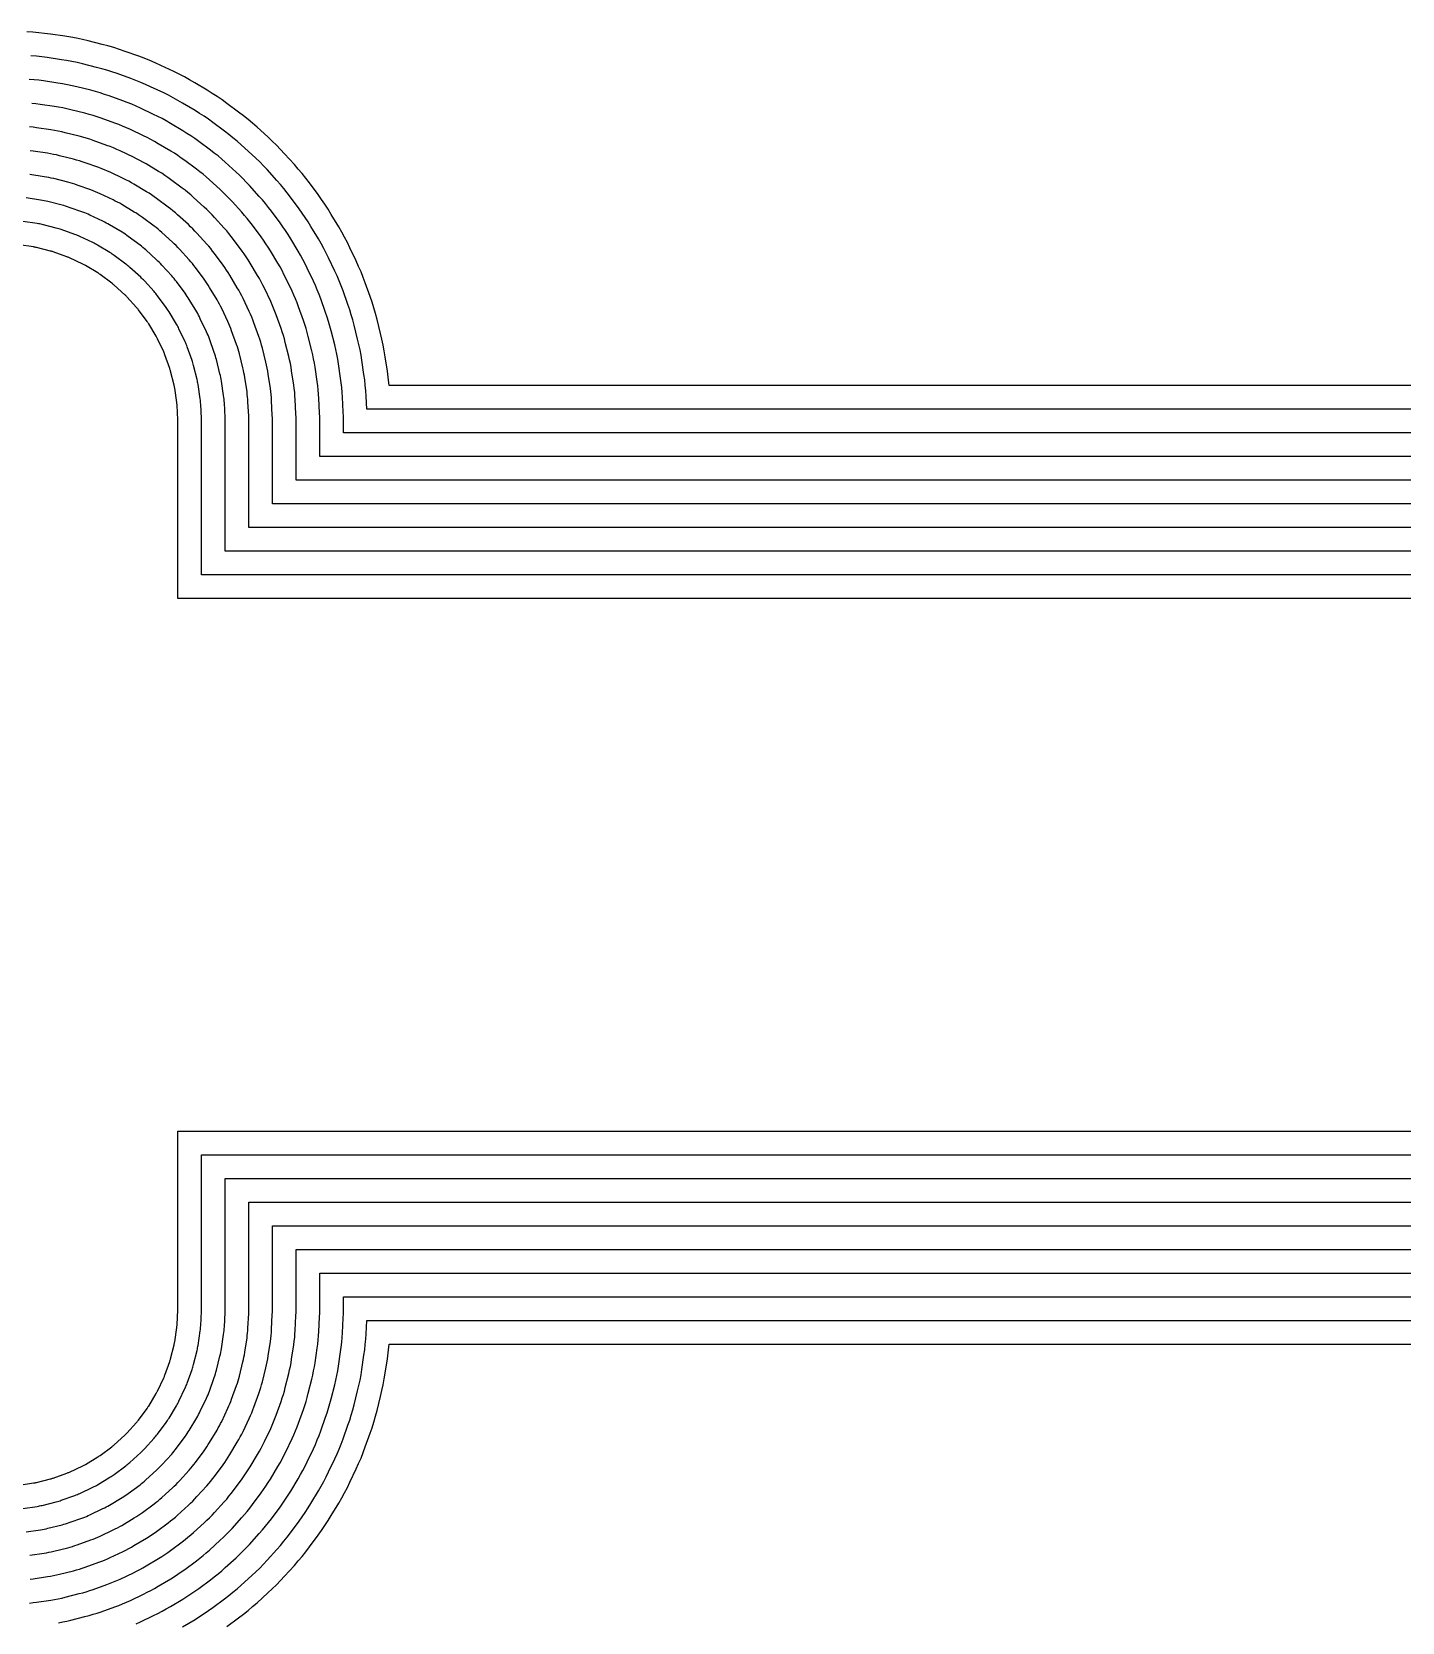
# Model space of a CAD drawing. Header units: metres. Extents: x 1.4 to 44.2, y 0.1 to 33.9.
# Drawn here: x 4.828 to 7.145, y 13.745 to 16.433 of the extents above; entities that cross this region are included whole.
import ezdxf

# ---------------------------------------------------------------- set-up
doc = ezdxf.new("R2010")
doc.units = ezdxf.units.M

msp = doc.modelspace()

# ---------------------------------------------------------------- linework, layer by layer
for points in [[(18.025, 15.8352), (5.4322, 15.8352), (5.4318, 15.8397), (5.4307, 15.8497), (5.4294, 15.8597), (5.4258, 15.8839), (5.4242, 15.8939), (5.4223, 15.9038), (5.4202, 15.9136), (5.4179, 15.9234), (5.412, 15.9472), (5.4094, 15.9569), (5.4066, 15.9666), (5.4036, 15.9762), (5.4003, 15.9857), (5.392, 16.0088), (5.3885, 16.0182), (5.3848, 16.0276), (5.3808, 16.0368), (5.3766, 16.046), (5.3661, 16.0682), (5.3617, 16.0772), (5.3571, 16.0861), (5.3522, 16.0949), (5.3472, 16.1036), (5.3345, 16.1247), (5.3293, 16.1333), (5.3238, 16.1417), (5.3181, 16.15), (5.3122, 16.1581), (5.2976, 16.1778), (5.2915, 16.1859), (5.2852, 16.1937), (5.2787, 16.2014), (5.2721, 16.2089), (5.2556, 16.2271), (5.2487, 16.2345), (5.2417, 16.2417), (5.2345, 16.2487), (5.2271, 16.2556), (5.2089, 16.2721), (5.2014, 16.2787), (5.1937, 16.2852), (5.1859, 16.2915), (5.1778, 16.2976), (5.1581, 16.3122), (5.15, 16.3181), (5.1417, 16.3238), (5.1333, 16.3293), (5.1247, 16.3345), (5.1036, 16.3472), (5.0949, 16.3522), (5.0861, 16.3571), (5.0772, 16.3617), (5.0682, 16.3661), (5.046, 16.3766), (5.0368, 16.3808), (5.0276, 16.3848), (5.0182, 16.3885), (5.0088, 16.392), (4.9857, 16.4003), (4.9762, 16.4036), (4.9666, 16.4066), (4.9569, 16.4094), (4.9472, 16.412), (4.9234, 16.4179), (4.9136, 16.4202), (4.9038, 16.4223), (4.8939, 16.4242), (4.8839, 16.4258), (4.8597, 16.4294), (4.8497, 16.4307), (4.8397, 16.4318), (4.8297, 16.4327), (4.8196, 16.4333)], [(18.025, 15.7952), (5.3945, 15.7952), (5.3934, 15.8177), (5.3928, 15.8267), (5.392, 15.8358), (5.391, 15.8448), (5.3898, 15.8538), (5.3862, 15.8781), (5.3848, 15.887), (5.3831, 15.896), (5.3812, 15.9049), (5.3791, 15.9137), (5.3732, 15.9375), (5.3708, 15.9463), (5.3683, 15.955), (5.3656, 15.9636), (5.3626, 15.9722), (5.3544, 15.9953), (5.3512, 16.0038), (5.3478, 16.0123), (5.3442, 16.0206), (5.3405, 16.0289), (5.33, 16.0511), (5.326, 16.0592), (5.3218, 16.0673), (5.3174, 16.0752), (5.3129, 16.0831), (5.3002, 16.1041), (5.2955, 16.1119), (5.2905, 16.1195), (5.2854, 16.127), (5.2801, 16.1343), (5.2655, 16.154), (5.26, 16.1612), (5.2543, 16.1683), (5.2484, 16.1753), (5.2424, 16.1821), (5.2259, 16.2003), (5.2198, 16.2069), (5.2134, 16.2134), (5.2069, 16.2198), (5.2003, 16.2259), (5.1821, 16.2424), (5.1753, 16.2484), (5.1683, 16.2543), (5.1612, 16.26), (5.154, 16.2655), (5.1343, 16.2801), (5.127, 16.2854), (5.1195, 16.2905), (5.1119, 16.2955), (5.1041, 16.3002), (5.0831, 16.3129), (5.0752, 16.3174), (5.0673, 16.3218), (5.0592, 16.326), (5.0511, 16.33), (5.0289, 16.3405), (5.0206, 16.3442), (5.0123, 16.3478), (5.0038, 16.3512), (4.9953, 16.3544), (4.9722, 16.3626), (4.9636, 16.3656), (4.955, 16.3683), (4.9463, 16.3708), (4.9375, 16.3732), (4.9137, 16.3791), (4.9049, 16.3812), (4.896, 16.3831), (4.887, 16.3848), (4.8781, 16.3862), (4.8538, 16.3898), (4.8448, 16.391), (4.8358, 16.392), (4.8267, 16.3928)], [(18.025, 15.7552), (5.355, 15.7552), (5.355, 15.775), (5.3549, 15.7831), (5.3546, 15.7912), (5.3534, 15.8157), (5.3529, 15.8238), (5.3522, 15.8319), (5.3513, 15.8399), (5.3502, 15.8479), (5.3466, 15.8722), (5.3454, 15.8802), (5.3439, 15.8882), (5.3422, 15.8961), (5.3403, 15.904), (5.3344, 15.9278), (5.3323, 15.9356), (5.33, 15.9434), (5.3276, 15.9511), (5.325, 15.9588), (5.3167, 15.9819), (5.3139, 15.9894), (5.3109, 15.997), (5.3077, 16.0044), (5.3043, 16.0118), (5.2938, 16.034), (5.2903, 16.0412), (5.2865, 16.0484), (5.2826, 16.0555), (5.2785, 16.0625), (5.2659, 16.0836), (5.2617, 16.0905), (5.2573, 16.0972), (5.2527, 16.1039), (5.2479, 16.1105), (5.2333, 16.1302), (5.2284, 16.1366), (5.2234, 16.143), (5.2181, 16.1492), (5.2128, 16.1552), (5.1963, 16.1734), (5.1908, 16.1793), (5.1851, 16.1851), (5.1793, 16.1908), (5.1734, 16.1963), (5.1552, 16.2128), (5.1492, 16.2181), (5.143, 16.2234), (5.1366, 16.2284), (5.1302, 16.2333), (5.1105, 16.2479), (5.1039, 16.2527), (5.0972, 16.2573), (5.0905, 16.2617), (5.0836, 16.2659), (5.0625, 16.2785), (5.0555, 16.2826), (5.0484, 16.2865), (5.0412, 16.2903), (5.034, 16.2938), (5.0118, 16.3043), (5.0044, 16.3077), (4.997, 16.3109), (4.9894, 16.3139), (4.9819, 16.3167), (4.9588, 16.325), (4.9511, 16.3276), (4.9434, 16.33), (4.9356, 16.3323), (4.9278, 16.3344), (4.904, 16.3403), (4.8961, 16.3422), (4.8882, 16.3439), (4.8802, 16.3454), (4.8722, 16.3466), (4.8479, 16.3502), (4.8399, 16.3513), (4.8319, 16.3522), (4.8238, 16.3529)], [(18.025, 15.7152), (5.315, 15.7152), (5.315, 15.775), (5.3149, 15.7821), (5.3147, 15.7892), (5.3135, 15.8137), (5.313, 15.8209), (5.3124, 15.8279), (5.3116, 15.835), (5.3107, 15.8421), (5.3071, 15.8663), (5.3059, 15.8734), (5.3046, 15.8804), (5.3032, 15.8873), (5.3015, 15.8942), (5.2956, 15.918), (5.2937, 15.9249), (5.2918, 15.9318), (5.2896, 15.9386), (5.2873, 15.9453), (5.279, 15.9684), (5.2766, 15.9751), (5.2739, 15.9817), (5.2711, 15.9882), (5.2681, 15.9947), (5.2576, 16.0169), (5.2545, 16.0232), (5.2512, 16.0296), (5.2478, 16.0358), (5.2442, 16.042), (5.2316, 16.063), (5.2279, 16.0691), (5.224, 16.075), (5.22, 16.0809), (5.2158, 16.0867), (5.2012, 16.1064), (5.1969, 16.112), (5.1924, 16.1176), (5.1879, 16.123), (5.1831, 16.1284), (5.1667, 16.1465), (5.1618, 16.1518), (5.1568, 16.1568), (5.1518, 16.1618), (5.1465, 16.1667), (5.1284, 16.1831), (5.123, 16.1879), (5.1176, 16.1924), (5.112, 16.1969), (5.1064, 16.2012), (5.0867, 16.2158), (5.0809, 16.22), (5.075, 16.224), (5.0691, 16.2279), (5.063, 16.2316), (5.042, 16.2442), (5.0358, 16.2478), (5.0296, 16.2512), (5.0232, 16.2545), (5.0169, 16.2576), (4.9947, 16.2681), (4.9882, 16.2711), (4.9817, 16.2739), (4.9751, 16.2766), (4.9684, 16.279), (4.9453, 16.2873), (4.9386, 16.2896), (4.9318, 16.2918), (4.9249, 16.2937), (4.918, 16.2956), (4.8942, 16.3015), (4.8873, 16.3032), (4.8804, 16.3046), (4.8734, 16.3059), (4.8663, 16.3071), (4.8421, 16.3107), (4.835, 16.3116), (4.8279, 16.3124)], [(18.025, 15.6752), (5.275, 15.6752), (5.275, 15.775), (5.2749, 15.7811), (5.2747, 15.7873), (5.2735, 15.8118), (5.2731, 15.8179), (5.2726, 15.824), (5.2719, 15.8301), (5.2711, 15.8362), (5.2675, 15.8605), (5.2665, 15.8665), (5.2654, 15.8726), (5.2641, 15.8786), (5.2627, 15.8845), (5.2568, 15.9083), (5.2552, 15.9143), (5.2535, 15.9202), (5.2516, 15.926), (5.2496, 15.9318), (5.2414, 15.9549), (5.2392, 15.9607), (5.237, 15.9664), (5.2345, 15.972), (5.232, 15.9776), (5.2215, 15.9998), (5.2188, 16.0053), (5.216, 16.0107), (5.213, 16.0161), (5.2099, 16.0214), (5.1973, 16.0424), (5.1941, 16.0477), (5.1907, 16.0528), (5.1873, 16.0579), (5.1837, 16.0628), (5.1691, 16.0825), (5.1654, 16.0874), (5.1615, 16.0922), (5.1576, 16.0969), (5.1535, 16.1015), (5.137, 16.1197), (5.1329, 16.1242), (5.1286, 16.1286), (5.1242, 16.1329), (5.1197, 16.137), (5.1015, 16.1535), (5.0969, 16.1576), (5.0922, 16.1615), (5.0874, 16.1654), (5.0825, 16.1691), (5.0628, 16.1837), (5.0579, 16.1873), (5.0528, 16.1907), (5.0477, 16.1941), (5.0424, 16.1973), (5.0214, 16.2099), (5.0161, 16.213), (5.0107, 16.216), (5.0053, 16.2188), (4.9998, 16.2215), (4.9776, 16.232), (4.972, 16.2345), (4.9664, 16.237), (4.9607, 16.2392), (4.9549, 16.2414), (4.9318, 16.2496), (4.926, 16.2516), (4.9202, 16.2535), (4.9143, 16.2552), (4.9083, 16.2568), (4.8845, 16.2627), (4.8786, 16.2641), (4.8726, 16.2654), (4.8665, 16.2665), (4.8605, 16.2675), (4.8362, 16.2711), (4.8301, 16.2719), (4.824, 16.2726)], [(18.025, 15.6352), (5.235, 15.6352), (5.235, 15.775), (5.2349, 15.7802), (5.2348, 15.7853), (5.2336, 15.8098), (5.2332, 15.815), (5.2328, 15.8201), (5.2322, 15.8252), (5.2315, 15.8303), (5.2279, 15.8546), (5.2271, 15.8597), (5.2262, 15.8648), (5.2251, 15.8698), (5.2239, 15.8748), (5.218, 15.8986), (5.2166, 15.9036), (5.2152, 15.9085), (5.2136, 15.9135), (5.212, 15.9183), (5.2037, 15.9414), (5.2019, 15.9463), (5.2, 15.951), (5.198, 15.9558), (5.1958, 15.9605), (5.1853, 15.9826), (5.1831, 15.9873), (5.1807, 15.9919), (5.1782, 15.9964), (5.1756, 16.0008), (5.163, 16.0219), (5.1603, 16.0263), (5.1575, 16.0306), (5.1546, 16.0348), (5.1516, 16.039), (5.1369, 16.0587), (5.1338, 16.0628), (5.1306, 16.0668), (5.1273, 16.0708), (5.1239, 16.0746), (5.1074, 16.0928), (5.1039, 16.0966), (5.1003, 16.1003), (5.0966, 16.1039), (5.0928, 16.1074), (5.0746, 16.1239), (5.0708, 16.1273), (5.0668, 16.1306), (5.0628, 16.1338), (5.0587, 16.1369), (5.039, 16.1516), (5.0348, 16.1546), (5.0306, 16.1575), (5.0263, 16.1603), (5.0219, 16.163), (5.0008, 16.1756), (4.9964, 16.1782), (4.9919, 16.1807), (4.9873, 16.1831), (4.9826, 16.1853), (4.9605, 16.1958), (4.9558, 16.198), (4.951, 16.2), (4.9463, 16.2019), (4.9414, 16.2037), (4.9183, 16.212), (4.9135, 16.2136), (4.9085, 16.2152), (4.9036, 16.2166), (4.8986, 16.218), (4.8748, 16.2239), (4.8698, 16.2251), (4.8648, 16.2262), (4.8597, 16.2271), (4.8546, 16.2279), (4.8303, 16.2315), (4.8252, 16.2322)], [(18.025, 15.5952), (5.195, 15.5952), (5.195, 15.775), (5.195, 15.7792), (5.1948, 15.7834), (5.1936, 15.8079), (5.1933, 15.812), (5.193, 15.8162), (5.1925, 15.8203), (5.192, 15.8245), (5.1884, 15.8487), (5.1877, 15.8528), (5.1869, 15.857), (5.1861, 15.861), (5.1851, 15.8651), (5.1792, 15.8889), (5.1781, 15.8929), (5.1769, 15.8969), (5.1757, 15.9009), (5.1743, 15.9049), (5.166, 15.928), (5.1646, 15.9319), (5.163, 15.9357), (5.1614, 15.9396), (5.1597, 15.9434), (5.1492, 15.9655), (5.1473, 15.9693), (5.1454, 15.973), (5.1434, 15.9767), (5.1413, 15.9803), (5.1287, 16.0013), (5.1265, 16.0049), (5.1242, 16.0084), (5.1219, 16.0118), (5.1194, 16.0152), (5.1048, 16.0349), (5.1023, 16.0382), (5.0997, 16.0415), (5.097, 16.0447), (5.0942, 16.0478), (5.0778, 16.066), (5.0749, 16.069), (5.072, 16.072), (5.069, 16.0749), (5.066, 16.0778), (5.0478, 16.0942), (5.0447, 16.097), (5.0415, 16.0997), (5.0382, 16.1023), (5.0349, 16.1048), (5.0152, 16.1194), (5.0118, 16.1219), (5.0084, 16.1242), (5.0049, 16.1265), (5.0013, 16.1287), (4.9803, 16.1413), (4.9767, 16.1434), (4.973, 16.1454), (4.9693, 16.1473), (4.9655, 16.1492), (4.9434, 16.1597), (4.9396, 16.1614), (4.9357, 16.163), (4.9319, 16.1646), (4.928, 16.166), (4.9049, 16.1743), (4.9009, 16.1757), (4.8969, 16.1769), (4.8929, 16.1781), (4.8889, 16.1792), (4.8651, 16.1851), (4.861, 16.1861), (4.857, 16.1869), (4.8528, 16.1877), (4.8487, 16.1884), (4.8245, 16.192)], [(18.025, 15.5552), (5.155, 15.5552), (5.155, 15.775), (5.155, 15.7782), (5.1549, 15.7814), (5.1537, 15.8059), (5.1535, 15.8091), (5.1532, 15.8123), (5.1528, 15.8154), (5.1524, 15.8186), (5.1488, 15.8429), (5.1483, 15.846), (5.1477, 15.8491), (5.147, 15.8523), (5.1463, 15.8554), (5.1404, 15.8792), (5.1395, 15.8823), (5.1386, 15.8853), (5.1377, 15.8884), (5.1366, 15.8914), (5.1284, 15.9145), (5.1273, 15.9175), (5.1261, 15.9204), (5.1248, 15.9234), (5.1235, 15.9263), (5.113, 15.9484), (5.1116, 15.9513), (5.1101, 15.9541), (5.1086, 15.9569), (5.107, 15.9597), (5.0944, 15.9807), (5.0927, 15.9835), (5.091, 15.9861), (5.0892, 15.9888), (5.0873, 15.9913), (5.0727, 16.0111), (5.0707, 16.0136), (5.0688, 16.0161), (5.0667, 16.0185), (5.0646, 16.0209), (5.0481, 16.0391), (5.0459, 16.0414), (5.0437, 16.0437), (5.0414, 16.0459), (5.0391, 16.0481), (5.0209, 16.0646), (5.0185, 16.0667), (5.0161, 16.0688), (5.0136, 16.0707), (5.0111, 16.0727), (4.9913, 16.0873), (4.9888, 16.0892), (4.9861, 16.091), (4.9835, 16.0927), (4.9807, 16.0944), (4.9597, 16.107), (4.9569, 16.1086), (4.9541, 16.1101), (4.9513, 16.1116), (4.9484, 16.113), (4.9263, 16.1235), (4.9234, 16.1248), (4.9204, 16.1261), (4.9175, 16.1273), (4.9145, 16.1284), (4.8914, 16.1366), (4.8884, 16.1377), (4.8853, 16.1386), (4.8823, 16.1395), (4.8792, 16.1404), (4.8554, 16.1463), (4.8523, 16.147), (4.8491, 16.1477), (4.846, 16.1483), (4.8429, 16.1488), (4.8186, 16.1524)], [(18.025, 15.5152), (5.115, 15.5152), (5.115, 15.775), (5.115, 15.7772), (5.1149, 15.7794), (5.1137, 15.8039), (5.1136, 15.8061), (5.1134, 15.8083), (5.1131, 15.8105), (5.1128, 15.8127), (5.1092, 15.837), (5.1089, 15.8392), (5.1085, 15.8413), (5.108, 15.8435), (5.1075, 15.8457), (5.1016, 15.8695), (5.101, 15.8716), (5.1004, 15.8737), (5.0997, 15.8758), (5.099, 15.8779), (5.0907, 15.901), (5.09, 15.9031), (5.0891, 15.9051), (5.0883, 15.9072), (5.0873, 15.9092), (5.0769, 15.9313), (5.0759, 15.9333), (5.0749, 15.9353), (5.0738, 15.9372), (5.0727, 15.9391), (5.0601, 15.9602), (5.0589, 15.9621), (5.0577, 15.9639), (5.0565, 15.9657), (5.0552, 15.9675), (5.0406, 15.9872), (5.0392, 15.989), (5.0378, 15.9907), (5.0364, 15.9924), (5.035, 15.9941), (5.0185, 16.0122), (5.017, 16.0138), (5.0154, 16.0154), (5.0138, 16.017), (5.0122, 16.0185), (4.9941, 16.035), (4.9924, 16.0364), (4.9907, 16.0378), (4.989, 16.0392), (4.9872, 16.0406), (4.9675, 16.0552), (4.9657, 16.0565), (4.9639, 16.0577), (4.9621, 16.0589), (4.9602, 16.0601), (4.9391, 16.0727), (4.9372, 16.0738), (4.9353, 16.0749), (4.9333, 16.0759), (4.9313, 16.0769), (4.9092, 16.0873), (4.9072, 16.0883), (4.9051, 16.0891), (4.9031, 16.09), (4.901, 16.0907), (4.8779, 16.099), (4.8758, 16.0997), (4.8737, 16.1004), (4.8716, 16.101), (4.8695, 16.1016), (4.8457, 16.1075), (4.8435, 16.108), (4.8413, 16.1085), (4.8392, 16.1089), (4.837, 16.1092), (4.8127, 16.1128)], [(18.025, 15.4752), (5.075, 15.4752), (5.075, 15.775), (5.075, 15.7762), (5.075, 15.7775), (5.0737, 15.802), (5.0737, 15.8032), (5.0736, 15.8044), (5.0734, 15.8056), (5.0733, 15.8069), (5.0697, 15.8311), (5.0695, 15.8323), (5.0692, 15.8335), (5.069, 15.8347), (5.0687, 15.8359), (5.0627, 15.8597), (5.0624, 15.8609), (5.0621, 15.8621), (5.0617, 15.8633), (5.0613, 15.8644), (5.0531, 15.8875), (5.0526, 15.8887), (5.0522, 15.8898), (5.0517, 15.8909), (5.0512, 15.8921), (5.0407, 15.9142), (5.0402, 15.9153), (5.0396, 15.9164), (5.039, 15.9175), (5.0384, 15.9186), (5.0258, 15.9396), (5.0251, 15.9407), (5.0245, 15.9417), (5.0238, 15.9427), (5.023, 15.9437), (5.0084, 15.9634), (5.0077, 15.9644), (5.0069, 15.9653), (5.0061, 15.9663), (5.0053, 15.9672), (4.9888, 15.9854), (4.988, 15.9863), (4.9871, 15.9871), (4.9863, 15.988), (4.9854, 15.9888), (4.9672, 16.0053), (4.9663, 16.0061), (4.9653, 16.0069), (4.9644, 16.0077), (4.9634, 16.0084), (4.9437, 16.023), (4.9427, 16.0238), (4.9417, 16.0245), (4.9407, 16.0251), (4.9396, 16.0258), (4.9186, 16.0384), (4.9175, 16.039), (4.9164, 16.0396), (4.9153, 16.0402), (4.9142, 16.0407), (4.8921, 16.0512), (4.8909, 16.0517), (4.8898, 16.0522), (4.8887, 16.0526), (4.8875, 16.0531), (4.8644, 16.0613), (4.8633, 16.0617), (4.8621, 16.0621), (4.8609, 16.0624), (4.8597, 16.0627), (4.8359, 16.0687), (4.8347, 16.069), (4.8335, 16.0692), (4.8323, 16.0695), (4.8311, 16.0697), (4.8069, 16.0733)], [(4.8069, 13.9768), (4.8311, 13.9804), (4.8323, 13.9806), (4.8335, 13.9808), (4.8347, 13.981), (4.8359, 13.9813), (4.8597, 13.9873), (4.8609, 13.9876), (4.8621, 13.9879), (4.8633, 13.9883), (4.8644, 13.9887), (4.8875, 13.997), (4.8887, 13.9974), (4.8898, 13.9978), (4.8909, 13.9983), (4.8921, 13.9988), (4.9142, 14.0093), (4.9153, 14.0099), (4.9164, 14.0104), (4.9175, 14.011), (4.9186, 14.0116), (4.9396, 14.0243), (4.9407, 14.0249), (4.9417, 14.0256), (4.9427, 14.0263), (4.9437, 14.027), (4.9634, 14.0416), (4.9644, 14.0423), (4.9653, 14.0431), (4.9663, 14.0439), (4.9672, 14.0447), (4.9854, 14.0612), (4.9863, 14.062), (4.9871, 14.0629), (4.988, 14.0638), (4.9888, 14.0647), (5.0053, 14.0828), (5.0061, 14.0838), (5.0069, 14.0847), (5.0077, 14.0857), (5.0084, 14.0866), (5.023, 14.1063), (5.0238, 14.1073), (5.0245, 14.1083), (5.0251, 14.1094), (5.0258, 14.1104), (5.0384, 14.1315), (5.039, 14.1325), (5.0396, 14.1336), (5.0402, 14.1347), (5.0407, 14.1358), (5.0512, 14.158), (5.0517, 14.1591), (5.0522, 14.1602), (5.0526, 14.1613), (5.0531, 14.1625), (5.0613, 14.1856), (5.0617, 14.1868), (5.0621, 14.1879), (5.0624, 14.1891), (5.0627, 14.1903), (5.0687, 14.2141), (5.069, 14.2153), (5.0692, 14.2165), (5.0695, 14.2177), (5.0697, 14.2189), (5.0733, 14.2432), (5.0734, 14.2444), (5.0736, 14.2456), (5.0737, 14.2468), (5.0737, 14.2481), (5.075, 14.2726), (5.075, 14.2738), (5.075, 14.275), (5.075, 14.5748), (17.8385, 14.5748)], [(4.8127, 13.9372), (4.837, 13.9408), (4.8392, 13.9411), (4.8413, 13.9415), (4.8435, 13.942), (4.8457, 13.9425), (4.8695, 13.9485), (4.8716, 13.949), (4.8737, 13.9497), (4.8758, 13.9503), (4.8779, 13.951), (4.901, 13.9593), (4.9031, 13.9601), (4.9051, 13.9609), (4.9072, 13.9618), (4.9092, 13.9627), (4.9313, 13.9732), (4.9333, 13.9741), (4.9353, 13.9752), (4.9372, 13.9762), (4.9391, 13.9773), (4.9602, 13.9899), (4.9621, 13.9911), (4.9639, 13.9923), (4.9657, 13.9936), (4.9675, 13.9949), (4.9872, 14.0095), (4.989, 14.0108), (4.9907, 14.0122), (4.9924, 14.0136), (4.9941, 14.0151), (5.0122, 14.0316), (5.0138, 14.0331), (5.0154, 14.0346), (5.017, 14.0362), (5.0185, 14.0378), (5.035, 14.056), (5.0364, 14.0576), (5.0378, 14.0593), (5.0392, 14.061), (5.0406, 14.0628), (5.0552, 14.0825), (5.0565, 14.0843), (5.0577, 14.0861), (5.0589, 14.088), (5.0601, 14.0899), (5.0727, 14.1109), (5.0738, 14.1128), (5.0749, 14.1147), (5.0759, 14.1167), (5.0769, 14.1187), (5.0873, 14.1409), (5.0883, 14.1429), (5.0891, 14.1449), (5.09, 14.147), (5.0907, 14.149), (5.099, 14.1721), (5.0997, 14.1742), (5.1004, 14.1763), (5.101, 14.1784), (5.1016, 14.1806), (5.1075, 14.2044), (5.108, 14.2065), (5.1085, 14.2087), (5.1089, 14.2109), (5.1092, 14.213), (5.1128, 14.2373), (5.1131, 14.2395), (5.1134, 14.2417), (5.1136, 14.2439), (5.1137, 14.2461), (5.1149, 14.2706), (5.115, 14.2728), (5.115, 14.275), (5.115, 14.5348), (17.822, 14.5348)], [(4.8186, 13.8976), (4.8429, 13.9012), (4.846, 13.9017), (4.8491, 13.9023), (4.8523, 13.903), (4.8554, 13.9037), (4.8792, 13.9097), (4.8823, 13.9105), (4.8853, 13.9114), (4.8884, 13.9123), (4.8914, 13.9134), (4.9145, 13.9216), (4.9175, 13.9228), (4.9204, 13.9239), (4.9234, 13.9252), (4.9263, 13.9265), (4.9484, 13.937), (4.9513, 13.9384), (4.9541, 13.9399), (4.9569, 13.9414), (4.9597, 13.943), (4.9807, 13.9556), (4.9835, 13.9573), (4.9861, 13.9591), (4.9888, 13.9609), (4.9913, 13.9627), (5.0111, 13.9773), (5.0136, 13.9793), (5.0161, 13.9813), (5.0185, 13.9833), (5.0209, 13.9854), (5.0391, 14.0019), (5.0414, 14.0041), (5.0437, 14.0063), (5.0459, 14.0086), (5.0481, 14.0109), (5.0646, 14.0291), (5.0667, 14.0315), (5.0688, 14.0339), (5.0707, 14.0364), (5.0727, 14.039), (5.0873, 14.0587), (5.0892, 14.0613), (5.091, 14.0639), (5.0927, 14.0666), (5.0944, 14.0693), (5.107, 14.0903), (5.1086, 14.0931), (5.1101, 14.0959), (5.1116, 14.0987), (5.113, 14.1016), (5.1235, 14.1238), (5.1248, 14.1267), (5.1261, 14.1296), (5.1273, 14.1326), (5.1284, 14.1355), (5.1366, 14.1586), (5.1377, 14.1617), (5.1386, 14.1647), (5.1395, 14.1678), (5.1404, 14.1709), (5.1463, 14.1947), (5.147, 14.1978), (5.1477, 14.2009), (5.1483, 14.204), (5.1488, 14.2072), (5.1524, 14.2314), (5.1528, 14.2346), (5.1532, 14.2378), (5.1535, 14.2409), (5.1537, 14.2441), (5.1549, 14.2686), (5.155, 14.2718), (5.155, 14.275), (5.155, 14.4948), (17.8054, 14.4948)], [(4.8245, 13.8581), (4.8487, 13.8617), (4.8528, 13.8623), (4.857, 13.8631), (4.861, 13.8639), (4.8651, 13.8649), (4.8889, 13.8709), (4.8929, 13.8719), (4.8969, 13.8731), (4.9009, 13.8744), (4.9049, 13.8757), (4.928, 13.884), (4.9319, 13.8854), (4.9357, 13.887), (4.9396, 13.8886), (4.9434, 13.8904), (4.9655, 13.9009), (4.9693, 13.9027), (4.973, 13.9046), (4.9767, 13.9066), (4.9803, 13.9087), (5.0013, 13.9213), (5.0049, 13.9235), (5.0084, 13.9258), (5.0118, 13.9282), (5.0152, 13.9306), (5.0349, 13.9452), (5.0382, 13.9477), (5.0415, 13.9503), (5.0447, 13.953), (5.0478, 13.9558), (5.066, 13.9723), (5.069, 13.9751), (5.072, 13.978), (5.0749, 13.981), (5.0778, 13.9841), (5.0942, 14.0022), (5.097, 14.0054), (5.0997, 14.0086), (5.1023, 14.0118), (5.1048, 14.0151), (5.1194, 14.0349), (5.1219, 14.0382), (5.1242, 14.0417), (5.1265, 14.0452), (5.1287, 14.0487), (5.1413, 14.0698), (5.1434, 14.0734), (5.1454, 14.077), (5.1473, 14.0807), (5.1492, 14.0845), (5.1597, 14.1067), (5.1614, 14.1105), (5.163, 14.1143), (5.1646, 14.1182), (5.166, 14.1221), (5.1743, 14.1452), (5.1757, 14.1491), (5.1769, 14.1531), (5.1781, 14.1571), (5.1792, 14.1611), (5.1851, 14.1849), (5.1861, 14.189), (5.1869, 14.1931), (5.1877, 14.1972), (5.1884, 14.2013), (5.192, 14.2256), (5.1925, 14.2297), (5.193, 14.2338), (5.1933, 14.238), (5.1936, 14.2422), (5.1948, 14.2667), (5.195, 14.2708), (5.195, 14.275), (5.195, 14.4548), (17.7888, 14.4548)], [(4.8252, 13.8178), (4.8303, 13.8185), (4.8546, 13.8221), (4.8597, 13.8229), (4.8648, 13.8239), (4.8698, 13.8249), (4.8748, 13.8261), (4.8986, 13.8321), (4.9036, 13.8334), (4.9085, 13.8348), (4.9135, 13.8364), (4.9183, 13.8381), (4.9414, 13.8463), (4.9463, 13.8481), (4.951, 13.85), (4.9558, 13.8521), (4.9605, 13.8542), (4.9826, 13.8647), (4.9873, 13.867), (4.9919, 13.8693), (4.9964, 13.8718), (5.0008, 13.8744), (5.0219, 13.887), (5.0263, 13.8897), (5.0306, 13.8925), (5.0348, 13.8955), (5.039, 13.8985), (5.0587, 13.9131), (5.0628, 13.9162), (5.0668, 13.9194), (5.0708, 13.9227), (5.0746, 13.9262), (5.0928, 13.9426), (5.0966, 13.9461), (5.1003, 13.9497), (5.1039, 13.9534), (5.1074, 13.9572), (5.1239, 13.9754), (5.1273, 13.9792), (5.1306, 13.9832), (5.1338, 13.9872), (5.1369, 13.9913), (5.1516, 14.011), (5.1546, 14.0152), (5.1575, 14.0195), (5.1603, 14.0238), (5.163, 14.0282), (5.1756, 14.0492), (5.1782, 14.0537), (5.1807, 14.0582), (5.1831, 14.0627), (5.1853, 14.0674), (5.1958, 14.0896), (5.198, 14.0942), (5.2, 14.099), (5.2019, 14.1038), (5.2037, 14.1086), (5.212, 14.1317), (5.2136, 14.1366), (5.2152, 14.1415), (5.2166, 14.1464), (5.218, 14.1514), (5.2239, 14.1752), (5.2251, 14.1802), (5.2262, 14.1853), (5.2271, 14.1903), (5.2279, 14.1954), (5.2315, 14.2197), (5.2322, 14.2248), (5.2328, 14.2299), (5.2332, 14.2351), (5.2336, 14.2402), (5.2348, 14.2647), (5.2349, 14.2699), (5.235, 14.275), (5.235, 14.4148), (17.7723, 14.4148)], [(4.824, 13.7774), (4.8301, 13.7781), (4.8362, 13.7789), (4.8605, 13.7825), (4.8665, 13.7835), (4.8726, 13.7846), (4.8786, 13.7859), (4.8845, 13.7873), (4.9083, 13.7933), (4.9143, 13.7948), (4.9202, 13.7965), (4.926, 13.7984), (4.9318, 13.8004), (4.9549, 13.8087), (4.9607, 13.8108), (4.9664, 13.8131), (4.972, 13.8155), (4.9776, 13.818), (4.9998, 13.8285), (5.0053, 13.8312), (5.0107, 13.8341), (5.0161, 13.837), (5.0214, 13.8401), (5.0424, 13.8527), (5.0477, 13.8559), (5.0528, 13.8593), (5.0579, 13.8627), (5.0628, 13.8663), (5.0825, 13.881), (5.0874, 13.8847), (5.0922, 13.8885), (5.0969, 13.8925), (5.1015, 13.8965), (5.1197, 13.913), (5.1242, 13.9172), (5.1286, 13.9215), (5.1329, 13.9259), (5.137, 13.9303), (5.1535, 13.9485), (5.1576, 13.9531), (5.1615, 13.9578), (5.1654, 13.9626), (5.1691, 13.9675), (5.1837, 13.9872), (5.1873, 13.9922), (5.1907, 13.9972), (5.1941, 14.0024), (5.1973, 14.0076), (5.2099, 14.0286), (5.213, 14.0339), (5.216, 14.0393), (5.2188, 14.0448), (5.2215, 14.0503), (5.232, 14.0725), (5.2345, 14.078), (5.237, 14.0837), (5.2392, 14.0894), (5.2414, 14.0951), (5.2496, 14.1182), (5.2516, 14.124), (5.2535, 14.1299), (5.2552, 14.1358), (5.2568, 14.1417), (5.2627, 14.1655), (5.2641, 14.1715), (5.2654, 14.1775), (5.2665, 14.1835), (5.2675, 14.1896), (5.2711, 14.2138), (5.2719, 14.2199), (5.2726, 14.226), (5.2731, 14.2321), (5.2735, 14.2382), (5.2747, 14.2627), (5.2749, 14.2689), (5.275, 14.275), (5.275, 14.3748), (17.7557, 14.3748)], [(4.8734, 13.7441), (4.8804, 13.7454), (4.8873, 13.7469), (4.8942, 13.7485), (4.918, 13.7545), (4.9249, 13.7563), (4.9318, 13.7583), (4.9386, 13.7604), (4.9453, 13.7627), (4.9684, 13.771), (4.9751, 13.7735), (4.9817, 13.7761), (4.9882, 13.7789), (4.9947, 13.7819), (5.0169, 13.7924), (5.0232, 13.7955), (5.0296, 13.7988), (5.0358, 13.8022), (5.042, 13.8058), (5.063, 13.8184), (5.0691, 13.8221), (5.075, 13.826), (5.0809, 13.83), (5.0867, 13.8342), (5.1064, 13.8488), (5.112, 13.8531), (5.1176, 13.8576), (5.123, 13.8622), (5.1284, 13.8669), (5.1465, 13.8834), (5.1518, 13.8882), (5.1568, 13.8932), (5.1618, 13.8983), (5.1667, 13.9035), (5.1831, 13.9217), (5.1879, 13.927), (5.1924, 13.9324), (5.1969, 13.938), (5.2012, 13.9437), (5.2158, 13.9634), (5.22, 13.9691), (5.224, 13.975), (5.2279, 13.981), (5.2316, 13.987), (5.2442, 14.0081), (5.2478, 14.0142), (5.2512, 14.0205), (5.2545, 14.0268), (5.2576, 14.0332), (5.2681, 14.0554), (5.2711, 14.0618), (5.2739, 14.0684), (5.2766, 14.075), (5.279, 14.0816), (5.2873, 14.1047), (5.2896, 14.1115), (5.2918, 14.1183), (5.2937, 14.1251), (5.2956, 14.132), (5.3015, 14.1558), (5.3032, 14.1627), (5.3046, 14.1697), (5.3059, 14.1767), (5.3071, 14.1837), (5.3107, 14.208), (5.3116, 14.215), (5.3124, 14.2221), (5.313, 14.2292), (5.3135, 14.2363), (5.3147, 14.2608), (5.3149, 14.2679), (5.315, 14.275), (5.315, 14.3348), (17.7391, 14.3348)], [(5.0044, 13.7424), (5.0118, 13.7457), (5.034, 13.7562), (5.0412, 13.7598), (5.0484, 13.7635), (5.0555, 13.7674), (5.0625, 13.7715), (5.0836, 13.7841), (5.0905, 13.7883), (5.0972, 13.7928), (5.1039, 13.7973), (5.1105, 13.8021), (5.1302, 13.8167), (5.1366, 13.8216), (5.143, 13.8267), (5.1492, 13.8319), (5.1552, 13.8372), (5.1734, 13.8537), (5.1793, 13.8592), (5.1851, 13.8649), (5.1908, 13.8707), (5.1963, 13.8766), (5.2128, 13.8948), (5.2181, 13.9009), (5.2234, 13.9071), (5.2284, 13.9134), (5.2333, 13.9198), (5.2479, 13.9395), (5.2527, 13.9461), (5.2573, 13.9528), (5.2617, 13.9596), (5.2659, 13.9665), (5.2785, 13.9875), (5.2826, 13.9945), (5.2865, 14.0016), (5.2903, 14.0088), (5.2938, 14.0161), (5.3043, 14.0382), (5.3077, 14.0456), (5.3109, 14.0531), (5.3139, 14.0606), (5.3167, 14.0682), (5.325, 14.0913), (5.3276, 14.0989), (5.33, 14.1066), (5.3323, 14.1144), (5.3344, 14.1223), (5.3403, 14.1461), (5.3422, 14.1539), (5.3439, 14.1619), (5.3454, 14.1698), (5.3466, 14.1778), (5.3502, 14.2021), (5.3513, 14.2101), (5.3522, 14.2182), (5.3529, 14.2262), (5.3534, 14.2343), (5.3546, 14.2588), (5.3549, 14.2669), (5.355, 14.275), (5.355, 14.2948), (17.7226, 14.2948)], [(5.0831, 13.7372), (5.1041, 13.7498), (5.1119, 13.7545), (5.1195, 13.7595), (5.127, 13.7646), (5.1343, 13.77), (5.154, 13.7846), (5.1612, 13.7901), (5.1683, 13.7957), (5.1753, 13.8016), (5.1821, 13.8076), (5.2003, 13.8241), (5.2069, 13.8303), (5.2134, 13.8366), (5.2198, 13.8431), (5.2259, 13.8498), (5.2424, 13.8679), (5.2484, 13.8747), (5.2543, 13.8817), (5.26, 13.8888), (5.2655, 13.896), (5.2801, 13.9157), (5.2854, 13.9231), (5.2905, 13.9306), (5.2955, 13.9382), (5.3002, 13.9459), (5.3129, 13.9669), (5.3174, 13.9748), (5.3218, 13.9827), (5.326, 13.9908), (5.33, 13.999), (5.3405, 14.0211), (5.3442, 14.0294), (5.3478, 14.0377), (5.3512, 14.0462), (5.3544, 14.0547), (5.3626, 14.0778), (5.3656, 14.0864), (5.3683, 14.095), (5.3708, 14.1038), (5.3732, 14.1125), (5.3791, 14.1363), (5.3812, 14.1452), (5.3831, 14.1541), (5.3848, 14.163), (5.3862, 14.1719), (5.3898, 14.1962), (5.391, 14.2052), (5.392, 14.2142), (5.3928, 14.2233), (5.3934, 14.2324), (5.3945, 14.2548), (17.706, 14.2548)], [(5.1581, 13.7378), (5.1778, 13.7524), (5.1859, 13.7585), (5.1937, 13.7648), (5.2014, 13.7713), (5.2089, 13.778), (5.2271, 13.7944), (5.2345, 13.8013), (5.2417, 13.8083), (5.2487, 13.8155), (5.2556, 13.8229), (5.2721, 13.8411), (5.2787, 13.8486), (5.2852, 13.8563), (5.2915, 13.8642), (5.2976, 13.8722), (5.3122, 13.8919), (5.3181, 13.9), (5.3238, 13.9083), (5.3293, 13.9168), (5.3345, 13.9253), (5.3472, 13.9464), (5.3522, 13.9551), (5.3571, 13.9639), (5.3617, 13.9728), (5.3661, 13.9819), (5.3766, 14.004), (5.3808, 14.0132), (5.3848, 14.0224), (5.3885, 14.0318), (5.392, 14.0412), (5.4003, 14.0643), (5.4036, 14.0738), (5.4066, 14.0834), (5.4094, 14.0931), (5.412, 14.1028), (5.4179, 14.1266), (5.4202, 14.1364), (5.4223, 14.1463), (5.4242, 14.1561), (5.4258, 14.1661), (5.4294, 14.1903), (5.4307, 14.2003), (5.4318, 14.2103), (5.4322, 14.2148), (17.6894, 14.2148)]]:
    msp.add_lwpolyline(points)

doc.saveas('drawing.dxf')
